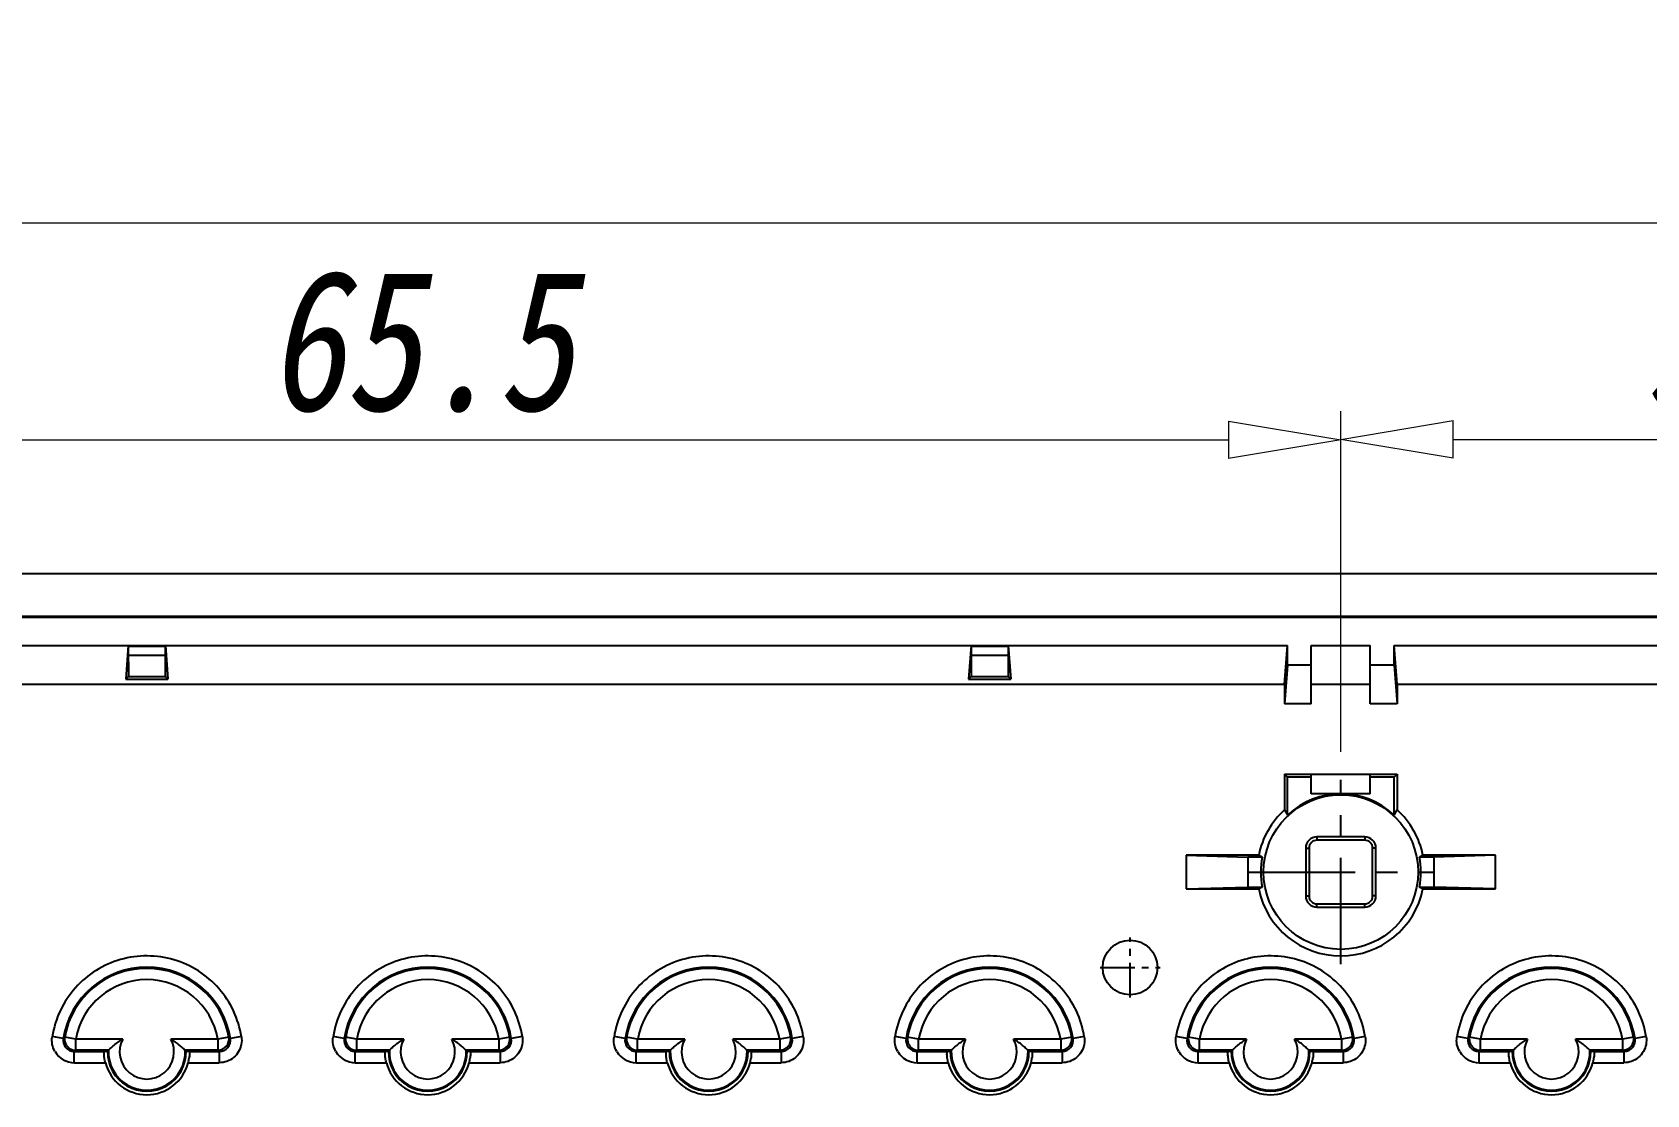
# Model space of a CAD drawing. Header units: millimetres. Extents: x 2151 to 2806, y 681 to 1136.
# Drawn here: x 2531.4 to 2588.9, y 923.1 to 960.9 of the extents above; entities that cross this region are included whole.
import ezdxf

# ---------------------------------------------------------------- set-up
doc = ezdxf.new("R2010")
doc.units = ezdxf.units.MM
doc.linetypes.add('CENTER', pattern=[50.8, 31.75, -6.35, 6.35, -6.35])
doc.layers.add('dim', color=82, linetype='Continuous', lineweight=9)
doc.styles.add('wuwei', font='SimSun.ttf', dxfattribs={"width": 0.8, "oblique": 10})
doc.dimstyles.new('wuwei', dxfattribs={"dimscale": 2, "dimtxt": 2.5, "dimasz": 1.5, "dimexe": 0.3, "dimexo": 0.3, "dimgap": 0.5, "dimtad": 1, "dimdsep": 46, "dimtxsty": 'wuwei', "dimblk": 'CLOSEDBLANK', "dimcen": 0, "dimclrd": 42, "dimclre": 40, "dimclrt": 74, "dimazin": 2, "dimtfac": 1, "dimtofl": 0, "dimtmove": 0, "dimatfit": 3, "dimfxl": 0, "dimlwd": 5, "dimlwe": 5, "dimarcsym": 0})

# ---------------------------------------------------------------- blocks, each defined once
blk = doc.blocks.new('_ClosedBlank')
at = {"color": 0, "linetype": 'ByBlock', "lineweight": -2}
for p, q in [((-1, 0.167), (0, 0)), ((-1, 0.167), (-1, -0.167)), ((0, 0), (-1, -0.167))]:
    blk.add_line(p, q, dxfattribs=at)
blk = doc.blocks.new('*D3')
at = {"layer": 'Defpoints', "color": 0}
for p in [(2716.921, 954.081), (2504.004, 929.56), (2716.921, 929.56)]:
    blk.add_point(p, dxfattribs=at)
at = {"layer": 'dim', "color": 40, "lineweight": 5}
for p, q in [((2504.004, 930.559), (2504.004, 955.08)), ((2716.921, 930.559), (2716.921, 955.08))]:
    blk.add_line(p, q, dxfattribs=at)
at = {"layer": 'dim', "color": 42, "lineweight": 5}
blk.add_line((2508.004, 954.081), (2712.921, 954.081), dxfattribs=at)
at = {"layer": 'dim', "color": 42, "lineweight": 5, "xscale": 4, "yscale": 4, "zscale": 4, "rotation": 180}
blk.add_blockref('_ClosedBlank', (2504.004, 954.081), dxfattribs=at)
at = {"layer": 'dim', "color": 42, "lineweight": 5, "xscale": 4, "yscale": 4, "zscale": 4}
blk.add_blockref('_ClosedBlank', (2716.921, 954.081), dxfattribs=at)
at = {"layer": 'dim', "color": 74, "insert": (2610.463, 957.58), "char_height": 5, "attachment_point": 5, "style": 'wuwei'}
blk.add_mtext('212.92', dxfattribs=at)
blk = doc.blocks.new('*D5')
at = {"layer": 'Defpoints', "color": 0}
for p in [(2577.963, 946.366), (2577.963, 934.468), (2512.463, 933.878)]:
    blk.add_point(p, dxfattribs=at)
at = {"layer": 'dim', "color": 40, "lineweight": 5}
for p, q in [((2512.463, 934.877), (2512.463, 947.366)), ((2577.963, 935.468), (2577.963, 947.366))]:
    blk.add_line(p, q, dxfattribs=at)
at = {"layer": 'dim', "color": 42, "lineweight": 5}
blk.add_line((2516.463, 946.366), (2573.963, 946.366), dxfattribs=at)
at = {"layer": 'dim', "color": 42, "lineweight": 5, "xscale": 4, "yscale": 4, "zscale": 4, "rotation": 180}
blk.add_blockref('_ClosedBlank', (2512.463, 946.366), dxfattribs=at)
at = {"layer": 'dim', "color": 42, "lineweight": 5, "xscale": 4, "yscale": 4, "zscale": 4}
blk.add_blockref('_ClosedBlank', (2577.963, 946.366), dxfattribs=at)
at = {"layer": 'dim', "color": 74, "insert": (2545.213, 949.866), "char_height": 5, "attachment_point": 5, "style": 'wuwei'}
blk.add_mtext('65.5', dxfattribs=at)
blk = doc.blocks.new('*D6')
at = {"layer": 'Defpoints', "color": 0}
for p in [(2610.463, 946.38), (2610.463, 943.723), (2577.963, 934.273)]:
    blk.add_point(p, dxfattribs=at)
at = {"layer": 'dim', "color": 40, "lineweight": 5}
for p, q in [((2577.963, 935.272), (2577.963, 947.38)), ((2610.463, 944.723), (2610.463, 947.38))]:
    blk.add_line(p, q, dxfattribs=at)
at = {"layer": 'dim', "color": 42, "lineweight": 5}
blk.add_line((2581.963, 946.38), (2606.463, 946.38), dxfattribs=at)
at = {"layer": 'dim', "color": 42, "lineweight": 5, "xscale": 4, "yscale": 4, "zscale": 4, "rotation": 180}
blk.add_blockref('_ClosedBlank', (2577.963, 946.38), dxfattribs=at)
at = {"layer": 'dim', "color": 42, "lineweight": 5, "xscale": 4, "yscale": 4, "zscale": 4}
blk.add_blockref('_ClosedBlank', (2610.463, 946.38), dxfattribs=at)
at = {"layer": 'dim', "color": 74, "insert": (2594.213, 949.88), "char_height": 5, "attachment_point": 5, "style": 'wuwei'}
blk.add_mtext('32.5', dxfattribs=at)

msp = doc.modelspace()

# ---------------------------------------------------------------- linework, layer by layer
at = {"color": 7, "linetype": 'Continuous'}
for p, q in [((2668.888, 941.596), (2513.455, 941.596)), ((2513.458, 940.094), (2666.463, 940.094)), ((2513.458, 940.054), (2666.423, 940.054)), ((2513.499, 939.054), (2576.066, 939.054)), ((2534.803, 939.054), (2534.713, 937.854)), ((2534.805, 939.01), (2534.803, 939.054)), ((2534.805, 939.01), (2534.806, 937.947)), ((2536.12, 939.01), (2534.805, 939.01)), ((2536.12, 939.01), (2536.123, 939.054)), ((2536.12, 939.01), (2536.12, 937.947)), ((2536.123, 939.054), (2536.213, 937.854)), ((2564.803, 939.054), (2564.713, 937.854)), ((2564.805, 939.01), (2564.803, 939.054)), ((2564.805, 939.01), (2564.806, 937.947)), ((2566.12, 939.01), (2564.805, 939.01)), ((2566.12, 939.01), (2566.123, 939.054)), ((2566.12, 939.01), (2566.12, 937.947)), ((2566.123, 939.054), (2566.213, 937.854)), ((2575.963, 937.68), (2576.066, 939.054)), ((2576.066, 938.354), (2576.066, 939.054)), ((2576.913, 936.98), (2576.913, 939.054)), ((2576.913, 939.054), (2579.013, 939.054)), ((2579.013, 936.98), (2579.013, 939.054)), ((2579.963, 937.68), (2579.86, 939.054)), ((2579.86, 938.354), (2579.86, 939.054)), ((2579.86, 939.054), (2608.566, 939.054)), ((2536.12, 938.694), (2534.806, 938.694)), ((2566.12, 938.694), (2564.806, 938.694)), ((2534.806, 937.947), (2534.713, 937.854)), ((2534.713, 937.854), (2536.213, 937.854)), ((2534.806, 937.947), (2536.12, 937.947)), ((2536.12, 937.947), (2536.213, 937.854)), ((2564.806, 937.947), (2564.713, 937.854)), ((2564.713, 937.854), (2566.213, 937.854)), ((2564.806, 937.947), (2566.12, 937.947)), ((2566.12, 937.947), (2566.213, 937.854)), ((2576.066, 938.354), (2575.963, 936.98)), ((2576.913, 938.354), (2576.066, 938.354)), ((2579.86, 938.354), (2579.013, 938.354)), ((2579.86, 938.354), (2579.963, 936.98)), ((2514.873, 937.68), (2575.963, 937.68)), ((2575.963, 937.68), (2575.963, 936.98)), ((2576.913, 937.68), (2579.013, 937.68)), ((2579.963, 937.68), (2579.963, 936.98)), ((2579.963, 937.68), (2608.463, 937.68)), ((2576.913, 936.98), (2575.963, 936.98)), ((2579.963, 936.98), (2579.013, 936.98)), ((2575.963, 934.468), (2575.963, 933.205)), ((2576.066, 934.365), (2575.963, 934.468)), ((2575.963, 934.468), (2579.963, 934.468)), ((2576.066, 933.02), (2576.066, 934.365)), ((2576.913, 934.365), (2576.066, 934.365)), ((2576.913, 933.768), (2576.913, 934.468)), ((2579.013, 933.768), (2579.013, 934.468)), ((2579.86, 934.365), (2579.013, 934.365)), ((2579.86, 934.365), (2579.963, 934.468)), ((2579.86, 933.02), (2579.86, 934.365)), ((2579.963, 934.468), (2579.963, 933.205)), ((2579.013, 933.768), (2576.913, 933.768)), ((2575.963, 933.205), (2576.066, 933.02)), ((2579.86, 933.02), (2579.963, 933.205)), ((2577.113, 932.241), (2577.113, 932.123)), ((2578.813, 932.241), (2577.113, 932.241)), ((2578.813, 932.123), (2577.113, 932.123)), ((2578.813, 932.241), (2578.813, 932.123)), ((2572.463, 931.591), (2572.463, 930.391)), ((2575.04, 931.591), (2572.463, 931.591)), ((2572.463, 931.591), (2574.65, 931.525)), ((2574.65, 931.525), (2574.65, 930.456)), ((2575.161, 931.525), (2574.65, 931.525)), ((2576.713, 931.841), (2576.713, 930.141)), ((2576.713, 931.841), (2576.831, 931.841)), ((2576.831, 931.841), (2576.831, 930.141)), ((2579.095, 930.141), (2579.095, 931.841)), ((2579.213, 931.841), (2579.095, 931.841)), ((2579.213, 930.141), (2579.213, 931.841)), ((2581.275, 931.525), (2580.765, 931.525)), ((2583.463, 931.591), (2580.885, 931.591)), ((2583.463, 931.591), (2581.275, 931.525)), ((2581.275, 931.525), (2581.275, 930.456)), ((2583.463, 930.391), (2583.463, 931.591)), ((2572.463, 930.391), (2574.65, 930.456)), ((2572.463, 930.391), (2575.04, 930.391)), ((2574.65, 930.456), (2575.161, 930.456)), ((2580.765, 930.456), (2581.275, 930.456)), ((2580.885, 930.391), (2583.463, 930.391)), ((2583.463, 930.391), (2581.275, 930.456)), ((2576.713, 930.141), (2576.831, 930.141)), ((2577.113, 929.741), (2577.113, 929.859)), ((2577.113, 929.859), (2578.813, 929.859)), ((2578.813, 929.741), (2578.813, 929.859)), ((2579.213, 930.141), (2579.095, 930.141)), ((2577.113, 929.741), (2578.813, 929.741)), ((2532.489, 925.072), (2532.094, 925.136)), ((2532.934, 925.052), (2532.541, 925.123)), ((2532.883, 924.21), (2532.883, 924.609)), ((2532.883, 924.609), (2533.952, 924.609)), ((2532.934, 924.652), (2532.934, 925.052)), ((2534.608, 925.052), (2532.934, 925.052)), ((2534.096, 924.652), (2532.934, 924.652)), ((2533.963, 924.62), (2534.063, 924.62)), ((2537.99, 925.052), (2536.317, 925.052)), ((2537.991, 924.652), (2536.83, 924.652)), ((2536.862, 924.62), (2536.962, 924.62)), ((2536.974, 924.609), (2538.042, 924.609)), ((2538.385, 925.123), (2537.991, 925.052)), ((2537.991, 925.052), (2537.991, 924.652)), ((2538.042, 924.609), (2538.042, 924.21)), ((2538.831, 925.136), (2538.437, 925.072)), ((2542.489, 925.072), (2542.094, 925.136)), ((2542.934, 925.052), (2542.541, 925.123)), ((2542.883, 924.21), (2542.883, 924.609)), ((2542.883, 924.609), (2543.952, 924.609)), ((2542.934, 924.652), (2542.934, 925.052)), ((2544.608, 925.052), (2542.934, 925.052)), ((2544.096, 924.652), (2542.934, 924.652)), ((2543.963, 924.62), (2544.063, 924.62)), ((2547.99, 925.052), (2546.317, 925.052)), ((2547.991, 924.652), (2546.83, 924.652)), ((2546.862, 924.62), (2546.962, 924.62)), ((2546.974, 924.609), (2548.042, 924.609)), ((2548.385, 925.123), (2547.991, 925.052)), ((2547.991, 925.052), (2547.991, 924.652)), ((2548.042, 924.609), (2548.042, 924.21)), ((2548.831, 925.136), (2548.437, 925.072)), ((2552.489, 925.072), (2552.094, 925.136)), ((2552.934, 925.052), (2552.541, 925.123)), ((2552.883, 924.21), (2552.883, 924.609)), ((2552.883, 924.609), (2553.952, 924.609)), ((2552.934, 924.652), (2552.934, 925.052)), ((2554.608, 925.052), (2552.934, 925.052)), ((2554.096, 924.652), (2552.934, 924.652)), ((2553.963, 924.62), (2554.063, 924.62)), ((2557.99, 925.052), (2556.317, 925.052)), ((2557.991, 924.652), (2556.83, 924.652)), ((2556.862, 924.62), (2556.962, 924.62)), ((2556.974, 924.609), (2558.042, 924.609)), ((2558.385, 925.123), (2557.991, 925.052)), ((2557.991, 925.052), (2557.991, 924.652)), ((2558.042, 924.609), (2558.042, 924.21)), ((2558.831, 925.136), (2558.437, 925.072)), ((2562.489, 925.072), (2562.094, 925.136)), ((2562.934, 925.052), (2562.541, 925.123)), ((2562.883, 924.21), (2562.883, 924.609)), ((2562.883, 924.609), (2563.952, 924.609)), ((2562.934, 924.652), (2562.934, 925.052)), ((2564.608, 925.052), (2562.934, 925.052)), ((2564.096, 924.652), (2562.934, 924.652)), ((2563.963, 924.62), (2564.063, 924.62)), ((2567.99, 925.052), (2566.317, 925.052)), ((2567.991, 924.652), (2566.83, 924.652)), ((2566.862, 924.62), (2566.962, 924.62)), ((2566.974, 924.609), (2568.042, 924.609)), ((2568.385, 925.123), (2567.991, 925.052)), ((2567.991, 925.052), (2567.991, 924.652)), ((2568.042, 924.609), (2568.042, 924.21)), ((2568.831, 925.136), (2568.437, 925.072)), ((2572.489, 925.072), (2572.094, 925.136)), ((2572.934, 925.052), (2572.541, 925.123)), ((2572.883, 924.21), (2572.883, 924.609)), ((2572.883, 924.609), (2573.952, 924.609)), ((2572.934, 924.652), (2572.934, 925.052)), ((2574.608, 925.052), (2572.934, 925.052)), ((2574.096, 924.652), (2572.934, 924.652)), ((2573.963, 924.62), (2574.063, 924.62)), ((2577.99, 925.052), (2576.317, 925.052)), ((2577.991, 924.652), (2576.83, 924.652)), ((2576.862, 924.62), (2576.962, 924.62)), ((2576.974, 924.609), (2578.042, 924.609)), ((2578.385, 925.123), (2577.991, 925.052)), ((2577.991, 925.052), (2577.991, 924.652)), ((2578.042, 924.609), (2578.042, 924.21)), ((2578.831, 925.136), (2578.437, 925.072)), ((2582.489, 925.072), (2582.094, 925.136)), ((2582.934, 925.052), (2582.541, 925.123)), ((2582.883, 924.21), (2582.883, 924.609)), ((2582.883, 924.609), (2583.952, 924.609)), ((2582.934, 924.652), (2582.934, 925.052)), ((2584.608, 925.052), (2582.934, 925.052)), ((2584.096, 924.652), (2582.934, 924.652)), ((2583.963, 924.62), (2584.063, 924.62)), ((2587.99, 925.052), (2586.317, 925.052)), ((2587.991, 924.652), (2586.83, 924.652)), ((2586.862, 924.62), (2586.962, 924.62)), ((2586.974, 924.609), (2588.042, 924.609)), ((2588.385, 925.123), (2587.991, 925.052)), ((2587.991, 925.052), (2587.991, 924.652)), ((2588.042, 924.609), (2588.042, 924.21)), ((2588.831, 925.136), (2588.437, 925.072)), ((2532.883, 924.21), (2533.988, 924.21)), ((2536.937, 924.21), (2538.042, 924.21)), ((2542.883, 924.21), (2543.988, 924.21)), ((2546.937, 924.21), (2548.042, 924.21)), ((2552.883, 924.21), (2553.988, 924.21)), ((2556.937, 924.21), (2558.042, 924.21)), ((2562.883, 924.21), (2563.988, 924.21)), ((2566.937, 924.21), (2568.042, 924.21)), ((2572.883, 924.21), (2573.988, 924.21)), ((2576.937, 924.21), (2578.042, 924.21)), ((2582.883, 924.21), (2583.988, 924.21)), ((2586.937, 924.21), (2588.042, 924.21))]:
    msp.add_line(p, q, dxfattribs=at)
at = {"color": 1, "linetype": 'CENTER', "ltscale": 0.119341}
for p, q in [((2577.963, 927.709), (2577.963, 934.273)), ((2574.681, 930.991), (2581.245, 930.991))]:
    msp.add_line(p, q, dxfattribs=at)
at = {"color": 1, "linetype": 'CENTER', "ltscale": 0.038953}
for p, q in [((2570.463, 926.525), (2570.463, 928.667)), ((2569.391, 927.596), (2571.534, 927.596))]:
    msp.add_line(p, q, dxfattribs=at)
at = {"color": 7, "linetype": 'Continuous'}
for centre, radius in [((2577.963, 930.991), 2.75), ((2570.463, 927.596), 0.974)]:
    msp.add_circle(centre, radius, dxfattribs=at)
for centre, radius, start, end in [((2577.963, 930.991), 2.777, 46.92271, 133.07729), ((2577.963, 930.991), 2.984, 132.09389, 168.39846), ((2577.963, 930.991), 2.984, 11.60154, 47.90611), ((2577.113, 931.841), 0.4, 90, 180), ((2577.113, 931.841), 0.282, 90, 180), ((2578.813, 931.841), 0.4, 0, 90), ((2578.813, 931.841), 0.282, 0, 90), ((2607.647, 991.47), 68.181, 241.42937, 241.54459), ((2577.963, 930.991), 2.853, 169.19957, 190.80043), ((2548.692, 990.708), 67.315, 298.45467, 298.57137), ((2577.963, 930.991), 2.853, 349.19957, 10.80043), ((2607.234, 871.274), 67.315, 118.45467, 118.57137), ((2577.963, 930.991), 2.984, 191.60154, 348.39846), ((2548.278, 870.512), 68.181, 61.42937, 61.54459), ((2577.113, 930.141), 0.4, 180, 270), ((2577.113, 930.141), 0.282, 180, 270), ((2578.813, 930.141), 0.4, 270, 0), ((2578.813, 930.141), 0.282, 270, 0), ((2535.463, 924.596), 3.012, 9.10237, 170.89763), ((2535.463, 924.596), 2.969, 10.22569, 169.77418), ((2545.463, 924.596), 3.012, 9.10237, 170.89763), ((2545.463, 924.596), 2.969, 10.22569, 169.77418), ((2555.463, 924.596), 3.012, 9.10237, 170.89763), ((2555.463, 924.596), 2.969, 10.22569, 169.77418), ((2565.463, 924.596), 3.012, 9.10237, 170.89763), ((2565.463, 924.596), 2.969, 10.22569, 169.77418), ((2575.463, 924.596), 3.012, 9.10237, 170.89763), ((2575.463, 924.596), 2.969, 10.22569, 169.77418), ((2585.463, 924.596), 3.012, 9.10237, 170.89763), ((2585.463, 924.596), 2.969, 10.22569, 169.77418), ((2535.463, 924.596), 2.569, 10.22851, 169.77324), ((2545.463, 924.596), 2.569, 10.22851, 169.77324), ((2555.463, 924.596), 2.569, 10.22851, 169.77324), ((2565.463, 924.596), 2.569, 10.22851, 169.77324), ((2575.463, 924.596), 2.569, 10.22851, 169.77324), ((2585.463, 924.596), 2.569, 10.22851, 169.77324), ((2532.884, 925.01), 0.8, 210.57449, 269.97824), ((2532.882, 925.008), 0.399, 170.87638, 270.15357), ((2537.946, 919.504), 7.797, 133.89223, 134.42603), ((2535.463, 924.596), 1.4, 178.99954, 1.00046), ((2535.463, 924.596), 1.368, 177.63893, 2.36107), ((2535.463, 924.596), 0.968, 151.89844, 28.10156), ((2533.995, 921.604), 4.232, 45.25541, 45.46668), ((2537.99, 925.053), 0.4, 270.10403, 10.12189), ((2533.525, 919.31), 6.963, 49.55524, 50.10223), ((2538.043, 925.008), 0.399, 269.85542, 9.24643), ((2533.102, 919.63), 7.621, 45.57064, 46.11672), ((2542.884, 925.01), 0.8, 210.57449, 269.97824), ((2542.882, 925.008), 0.399, 170.87638, 270.15357), ((2547.946, 919.504), 7.797, 133.89223, 134.42603), ((2545.463, 924.596), 1.4, 178.99954, 1.00046), ((2545.463, 924.596), 1.368, 177.63893, 2.36107), ((2545.463, 924.596), 0.968, 151.89844, 28.10156), ((2543.995, 921.604), 4.232, 45.25541, 45.46668), ((2547.99, 925.053), 0.4, 270.10403, 10.12189), ((2543.525, 919.31), 6.963, 49.55524, 50.10223), ((2548.043, 925.008), 0.399, 269.85542, 9.24643), ((2543.102, 919.63), 7.621, 45.57064, 46.11672), ((2552.884, 925.01), 0.8, 210.57449, 269.97824), ((2552.882, 925.008), 0.399, 170.87638, 270.15357), ((2557.946, 919.504), 7.797, 133.89223, 134.42603), ((2555.463, 924.596), 1.4, 178.99954, 1.00046), ((2555.463, 924.596), 1.368, 177.63893, 2.36107), ((2555.463, 924.596), 0.968, 151.89844, 28.10156), ((2553.995, 921.604), 4.232, 45.25541, 45.46668), ((2557.99, 925.053), 0.4, 270.10403, 10.12189), ((2553.525, 919.31), 6.963, 49.55524, 50.10223), ((2558.043, 925.008), 0.399, 269.85542, 9.24643), ((2553.102, 919.63), 7.621, 45.57064, 46.11672), ((2562.884, 925.01), 0.8, 210.57449, 269.97824), ((2562.882, 925.008), 0.399, 170.87638, 270.15357), ((2567.946, 919.504), 7.797, 133.89223, 134.42603), ((2565.463, 924.596), 1.4, 178.99954, 1.00046), ((2565.463, 924.596), 1.368, 177.63893, 2.36107), ((2565.463, 924.596), 0.968, 151.89844, 28.10156), ((2563.995, 921.604), 4.232, 45.25541, 45.46668), ((2567.99, 925.053), 0.4, 270.10403, 10.12189), ((2563.525, 919.31), 6.963, 49.55524, 50.10223), ((2568.043, 925.008), 0.399, 269.85542, 9.24643), ((2563.102, 919.63), 7.621, 45.57064, 46.11672), ((2572.884, 925.01), 0.8, 210.57449, 269.97825), ((2572.882, 925.008), 0.399, 170.87638, 270.15357), ((2577.946, 919.504), 7.797, 133.89223, 134.42603), ((2575.463, 924.596), 1.4, 178.99954, 1.00046), ((2575.463, 924.596), 1.368, 177.63893, 2.36107), ((2575.463, 924.596), 0.968, 151.89844, 28.10156), ((2573.995, 921.604), 4.232, 45.25541, 45.46668), ((2577.99, 925.053), 0.4, 270.10403, 10.12189), ((2573.525, 919.31), 6.963, 49.55524, 50.10223), ((2578.043, 925.008), 0.399, 269.85542, 9.24643), ((2573.102, 919.63), 7.621, 45.57064, 46.11672), ((2582.884, 925.01), 0.8, 210.57449, 269.97824), ((2582.882, 925.008), 0.399, 170.87638, 270.15357), ((2587.946, 919.504), 7.797, 133.89223, 134.42603), ((2585.463, 924.596), 1.4, 178.99954, 1.00046), ((2585.463, 924.596), 1.368, 177.63893, 2.36107), ((2585.463, 924.596), 0.968, 151.89844, 28.10156), ((2583.995, 921.604), 4.232, 45.25541, 45.46668), ((2587.99, 925.053), 0.4, 270.10403, 10.12189), ((2583.525, 919.31), 6.963, 49.55524, 50.10223), ((2588.043, 925.008), 0.399, 269.85542, 9.24643), ((2583.102, 919.63), 7.621, 45.57064, 46.11672), ((2535.463, 924.596), 1.524, 194.67807, 345.32193), ((2535.662, 924.545), 1.319, 345.2528, 352.68797), ((2545.463, 924.596), 1.524, 194.67807, 345.32193), ((2545.662, 924.545), 1.319, 345.2528, 352.68797), ((2555.463, 924.596), 1.524, 194.67807, 345.32193), ((2555.662, 924.545), 1.319, 345.2528, 352.68797), ((2565.463, 924.596), 1.524, 194.67807, 345.32193), ((2565.662, 924.545), 1.319, 345.2528, 352.68797), ((2575.463, 924.596), 1.524, 194.67807, 345.32193), ((2575.662, 924.545), 1.319, 345.2528, 352.68797), ((2585.463, 924.596), 1.524, 194.67807, 345.32193), ((2585.662, 924.545), 1.319, 345.2528, 352.68797)]:
    msp.add_arc(centre, radius, start, end, dxfattribs=at)
for points, start_tangent, end_tangent in [([(2538.831, 925.133), (2538.549, 926.05), (2538.024, 926.85), (2537.297, 927.472), (2536.426, 927.869), (2535.479, 928.007), (2534.531, 927.878), (2533.656, 927.49), (2532.924, 926.875), (2532.385, 926.069), (2532.094, 925.121)], (-0.1582, 0.987407), (-0.1582, -0.987407)), ([(2548.831, 925.133), (2548.549, 926.05), (2548.024, 926.85), (2547.297, 927.472), (2546.426, 927.869), (2545.479, 928.007), (2544.531, 927.878), (2543.656, 927.49), (2542.924, 926.875), (2542.385, 926.069), (2542.094, 925.121)], (-0.1582, 0.987407), (-0.1582, -0.987407)), ([(2558.831, 925.133), (2558.549, 926.05), (2558.024, 926.85), (2557.297, 927.472), (2556.426, 927.869), (2555.479, 928.007), (2554.531, 927.878), (2553.656, 927.49), (2552.924, 926.875), (2552.385, 926.069), (2552.094, 925.121)], (-0.1582, 0.987407), (-0.1582, -0.987407)), ([(2568.831, 925.133), (2568.549, 926.05), (2568.024, 926.85), (2567.297, 927.472), (2566.426, 927.869), (2565.479, 928.007), (2564.531, 927.878), (2563.656, 927.49), (2562.924, 926.875), (2562.385, 926.069), (2562.094, 925.121)], (-0.1582, 0.987407), (-0.1582, -0.987407)), ([(2578.831, 925.133), (2578.549, 926.05), (2578.024, 926.85), (2577.297, 927.472), (2576.426, 927.869), (2575.479, 928.007), (2574.531, 927.878), (2573.656, 927.49), (2572.924, 926.875), (2572.385, 926.069), (2572.094, 925.121)], (-0.1582, 0.987407), (-0.1582, -0.987407)), ([(2588.831, 925.133), (2588.549, 926.05), (2588.024, 926.85), (2587.297, 927.472), (2586.426, 927.869), (2585.479, 928.007), (2584.531, 927.878), (2583.656, 927.49), (2582.924, 926.875), (2582.385, 926.069), (2582.094, 925.121)], (-0.1582, 0.987407), (-0.1582, -0.987407)), ([(2532.195, 924.603), (2532.098, 924.86), (2532.094, 925.121)], (-0.508458, 0.861087), (0.158023, 0.987435)), ([(2532.541, 925.123), (2532.567, 924.895), (2532.628, 924.796)], (-0.179302, -0.983794), (0.641293, -0.767296)), ([(2532.628, 924.796), (2532.714, 924.719), (2532.934, 924.652)], (0.641293, -0.767296), (0.999989, -0.004602)), ([(2533.988, 924.21), (2533.955, 924.377), (2533.945, 924.515), (2533.949, 924.596)], (-0.253388, 0.967365), (0.12877, 0.991674)), ([(2533.949, 924.596), (2533.952, 924.609)], (0.12877, 0.991674), (0.710254, 0.703945)), ([(2534.096, 924.652), (2534.161, 924.713), (2534.29, 924.826), (2534.446, 924.945), (2534.608, 925.052)], (0.721525, 0.692388), (0.857623, 0.514278)), ([(2536.83, 924.652), (2536.764, 924.713), (2536.635, 924.826), (2536.479, 924.945), (2536.317, 925.052)], (-0.721525, 0.692388), (-0.857623, 0.514278)), ([(2536.977, 924.596), (2536.98, 924.515), (2536.97, 924.377)], (0.12877, -0.991674), (-0.125954, -0.992036)), ([(2538.831, 925.133), (2538.827, 924.86), (2538.731, 924.603), (2538.551, 924.393), (2538.313, 924.257), (2538.042, 924.21)], (0.158024, -0.987435), (-1, -0.000075)), ([(2542.195, 924.603), (2542.098, 924.86), (2542.094, 925.121)], (-0.508458, 0.861087), (0.158023, 0.987435)), ([(2542.541, 925.123), (2542.567, 924.895), (2542.628, 924.796)], (-0.179302, -0.983794), (0.641293, -0.767296)), ([(2542.628, 924.796), (2542.714, 924.719), (2542.934, 924.652)], (0.641293, -0.767296), (0.999989, -0.004602)), ([(2543.988, 924.21), (2543.955, 924.377), (2543.945, 924.515), (2543.949, 924.596)], (-0.253388, 0.967365), (0.12877, 0.991674)), ([(2543.949, 924.596), (2543.952, 924.609)], (0.12877, 0.991674), (0.710254, 0.703945)), ([(2544.096, 924.652), (2544.161, 924.713), (2544.29, 924.826), (2544.446, 924.945), (2544.608, 925.052)], (0.721525, 0.692388), (0.857623, 0.514278)), ([(2546.83, 924.652), (2546.764, 924.713), (2546.635, 924.826), (2546.479, 924.945), (2546.317, 925.052)], (-0.721525, 0.692388), (-0.857623, 0.514278)), ([(2546.977, 924.596), (2546.98, 924.515), (2546.97, 924.377)], (0.12877, -0.991674), (-0.125954, -0.992036)), ([(2548.831, 925.133), (2548.827, 924.86), (2548.731, 924.603), (2548.551, 924.393), (2548.313, 924.257), (2548.042, 924.21)], (0.158024, -0.987435), (-1, -0.000075)), ([(2552.195, 924.603), (2552.098, 924.86), (2552.094, 925.121)], (-0.508458, 0.861087), (0.158023, 0.987435)), ([(2552.541, 925.123), (2552.567, 924.895), (2552.628, 924.796)], (-0.179302, -0.983794), (0.641293, -0.767296)), ([(2552.628, 924.796), (2552.714, 924.719), (2552.934, 924.652)], (0.641293, -0.767296), (0.999989, -0.004602)), ([(2553.988, 924.21), (2553.955, 924.377), (2553.945, 924.515), (2553.949, 924.596)], (-0.253388, 0.967365), (0.12877, 0.991674)), ([(2553.949, 924.596), (2553.952, 924.609)], (0.12877, 0.991674), (0.710254, 0.703945)), ([(2554.096, 924.652), (2554.161, 924.713), (2554.29, 924.826), (2554.446, 924.945), (2554.608, 925.052)], (0.721525, 0.692388), (0.857623, 0.514278)), ([(2556.83, 924.652), (2556.764, 924.713), (2556.635, 924.826), (2556.479, 924.945), (2556.317, 925.052)], (-0.721525, 0.692388), (-0.857623, 0.514278)), ([(2556.977, 924.596), (2556.98, 924.515), (2556.97, 924.377)], (0.12877, -0.991674), (-0.125954, -0.992036)), ([(2558.831, 925.133), (2558.827, 924.86), (2558.731, 924.603), (2558.551, 924.393), (2558.313, 924.257), (2558.042, 924.21)], (0.158024, -0.987435), (-1, -0.000075)), ([(2562.195, 924.603), (2562.098, 924.86), (2562.094, 925.121)], (-0.508458, 0.861087), (0.158023, 0.987435)), ([(2562.541, 925.123), (2562.567, 924.895), (2562.628, 924.796)], (-0.179302, -0.983794), (0.641293, -0.767296)), ([(2562.628, 924.796), (2562.714, 924.719), (2562.934, 924.652)], (0.641293, -0.767296), (0.999989, -0.004602)), ([(2563.988, 924.21), (2563.955, 924.377), (2563.945, 924.515), (2563.949, 924.596)], (-0.253388, 0.967365), (0.12877, 0.991674)), ([(2563.949, 924.596), (2563.952, 924.609)], (0.12877, 0.991674), (0.710254, 0.703945)), ([(2564.096, 924.652), (2564.161, 924.713), (2564.29, 924.826), (2564.446, 924.945), (2564.608, 925.052)], (0.721525, 0.692388), (0.857623, 0.514278)), ([(2566.83, 924.652), (2566.764, 924.713), (2566.635, 924.826), (2566.479, 924.945), (2566.317, 925.052)], (-0.721525, 0.692388), (-0.857623, 0.514278)), ([(2566.977, 924.596), (2566.98, 924.515), (2566.97, 924.377)], (0.12877, -0.991674), (-0.125954, -0.992036)), ([(2568.831, 925.133), (2568.827, 924.86), (2568.731, 924.603), (2568.551, 924.393), (2568.313, 924.257), (2568.042, 924.21)], (0.158024, -0.987435), (-1, -0.000075)), ([(2572.195, 924.603), (2572.098, 924.86), (2572.094, 925.121)], (-0.508458, 0.861087), (0.158023, 0.987435)), ([(2572.541, 925.123), (2572.567, 924.895), (2572.628, 924.796)], (-0.179302, -0.983794), (0.641293, -0.767296)), ([(2572.628, 924.796), (2572.714, 924.719), (2572.934, 924.652)], (0.641293, -0.767296), (0.999989, -0.004602)), ([(2573.988, 924.21), (2573.955, 924.377), (2573.945, 924.515), (2573.949, 924.596)], (-0.253388, 0.967365), (0.12877, 0.991674)), ([(2573.949, 924.596), (2573.952, 924.609)], (0.12877, 0.991674), (0.710254, 0.703945)), ([(2574.096, 924.652), (2574.161, 924.713), (2574.29, 924.826), (2574.446, 924.945), (2574.608, 925.052)], (0.721525, 0.692388), (0.857623, 0.514278)), ([(2576.83, 924.652), (2576.764, 924.713), (2576.635, 924.826), (2576.479, 924.945), (2576.317, 925.052)], (-0.721525, 0.692388), (-0.857623, 0.514278)), ([(2576.977, 924.596), (2576.98, 924.515), (2576.97, 924.377)], (0.12877, -0.991674), (-0.125954, -0.992036)), ([(2578.831, 925.133), (2578.827, 924.86), (2578.731, 924.603), (2578.551, 924.393), (2578.313, 924.257), (2578.042, 924.21)], (0.158024, -0.987435), (-1, -0.000075)), ([(2582.195, 924.603), (2582.098, 924.86), (2582.094, 925.121)], (-0.508458, 0.861087), (0.158023, 0.987435)), ([(2582.541, 925.123), (2582.567, 924.895), (2582.628, 924.796)], (-0.179302, -0.983794), (0.641293, -0.767296)), ([(2582.628, 924.796), (2582.714, 924.719), (2582.934, 924.652)], (0.641293, -0.767296), (0.999989, -0.004602)), ([(2583.988, 924.21), (2583.955, 924.377), (2583.945, 924.515), (2583.949, 924.596)], (-0.253388, 0.967365), (0.12877, 0.991674)), ([(2583.949, 924.596), (2583.952, 924.609)], (0.12877, 0.991674), (0.710254, 0.703945)), ([(2584.096, 924.652), (2584.161, 924.713), (2584.29, 924.826), (2584.446, 924.945), (2584.608, 925.052)], (0.721525, 0.692388), (0.857623, 0.514278)), ([(2586.83, 924.652), (2586.764, 924.713), (2586.635, 924.826), (2586.479, 924.945), (2586.317, 925.052)], (-0.721525, 0.692388), (-0.857623, 0.514278)), ([(2586.977, 924.596), (2586.98, 924.515), (2586.97, 924.377)], (0.12877, -0.991674), (-0.125954, -0.992036)), ([(2588.831, 925.133), (2588.827, 924.86), (2588.731, 924.603), (2588.551, 924.393), (2588.313, 924.257), (2588.042, 924.21)], (0.158024, -0.987435), (-1, -0.000075))]:
    msp.add_spline(points, degree=3, dxfattribs=dict(at, start_tangent=start_tangent, end_tangent=end_tangent))

# ---------------------------------------------------------------- dimensions: what is measured, and where the dimension line sits
at = {"layer": 'dim', "color": 7}
dim = msp.add_linear_dim(base=(2716.921, 954.081), p1=(2504.004, 929.56), p2=(2716.921, 929.56), dimstyle='wuwei', override={"dimasz": 2, "dimexe": 0.49975, "dimexo": 0.49975, "dimgap": 0.49975}, dxfattribs=at)
dim.commit()
dim.dimension.update_dxf_attribs({"geometry": '*D3', "text_midpoint": (2610.463, 954.081), "dimtype": 160})
for base, p1, p2, picture, middle in [((2577.963, 946.366), (2512.463, 933.878), (2577.963, 934.468), '*D5', (2545.213, 949.866)), ((2610.463, 946.38), (2577.963, 934.273), (2610.463, 943.723), '*D6', (2594.213, 949.88))]:
    dim = msp.add_linear_dim(base=base, p1=p1, p2=p2, dimstyle='wuwei', override={"dimasz": 2, "dimexe": 0.49975, "dimexo": 0.49975, "dimgap": 0.49975}, dxfattribs=at)
    dim.commit()
    dim.dimension.update_dxf_attribs({"geometry": picture, "text_midpoint": middle})

doc.saveas('drawing.dxf')
